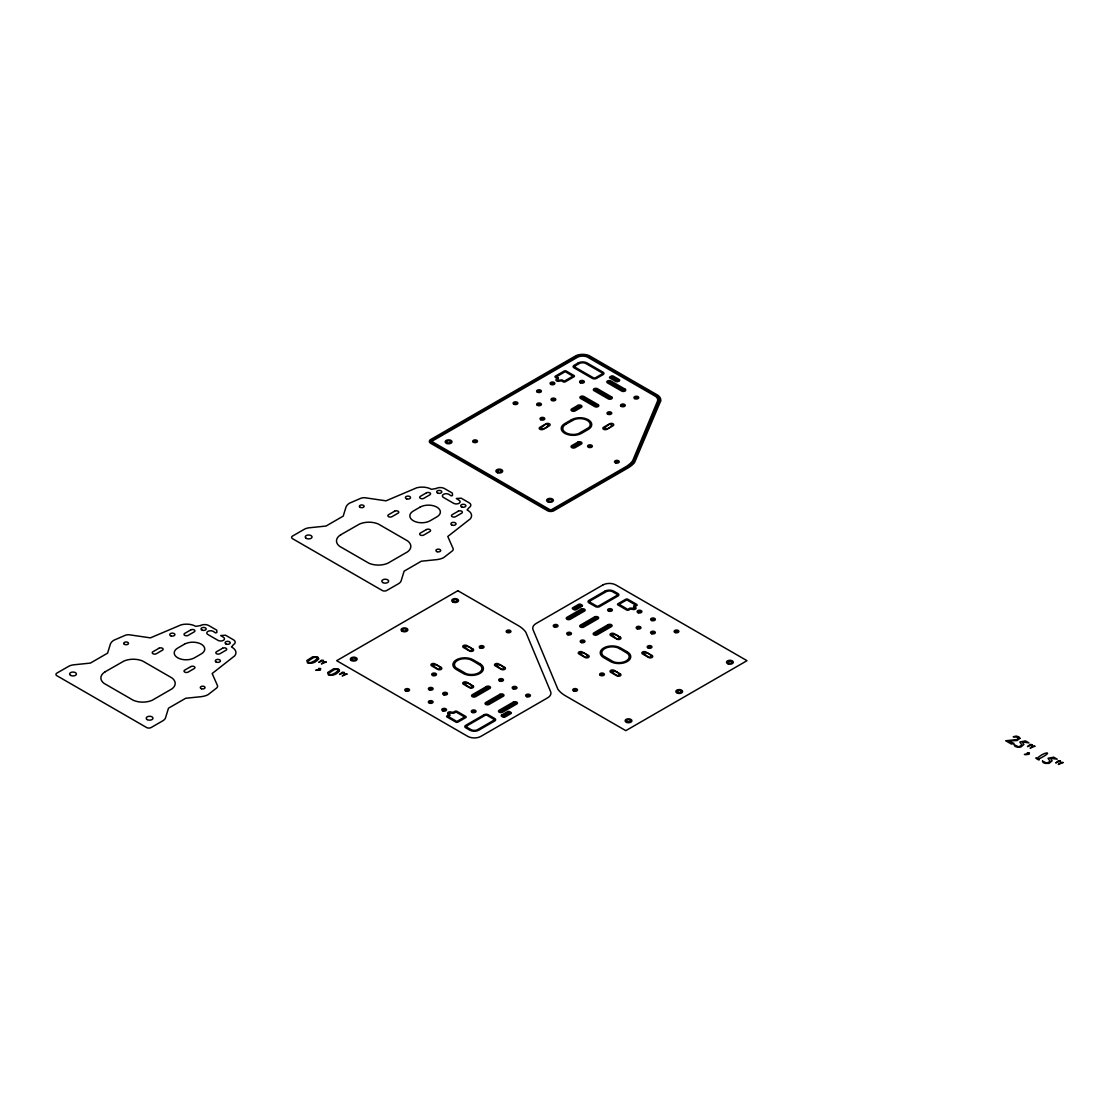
<?xml version="1.0" encoding="UTF-8"?>
<svg xmlns="http://www.w3.org/2000/svg" width="1119" height="1119" viewBox="0 0 1119 1119"><rect width="100%" height="100%" fill="white"/><g stroke="black" fill="none" stroke-linecap="round" stroke-linejoin="round"><path stroke-width="1.5" d="M200.511 625.563L195.797 626.36A13.036 7.525 0 0 0 181.096 624.85L150.394 637.872L129.412 634.795A5.595 3.231 0 0 0 125.09 635.382L113.872 640.222A14.351 8.295 0 0 0 110.291 644.376L107.578 653.16L90.387 663.091L74.455 664.742A10.281 5.931 0 0 0 68.86 666.211L56.887 673.106A3.203 1.846 0 0 0 56.887 675.722L146.617 727.532A3.203 1.846 0 0 0 151.149 727.532L163.108 720.622A10.281 5.931 0 0 0 165.654 717.391L168.493 708.201L185.684 698.27L200.916 696.703A14.351 8.295 0 0 0 208.022 694.689L216.471 688.143A5.595 3.231 0 0 0 217.492 685.639L212.162 673.54L234.738 655.818A13.036 7.525 0 0 0 232.137 647.328L231.465 646.95L233.493 644.614A5.861 3.385 0 0 0 233.493 639.816L225.52 635.214L220.709 635.55L223.38 637.243A3.805 2.196 0 0 1 223.38 640.348A3.805 2.196 0 0 1 217.995 640.348L207.896 634.515A3.805 2.196 0 0 1 207.896 631.41A3.805 2.196 0 0 1 213.281 631.41L215.519 632.892L216.848 632.571L216.778 630.165L208.805 625.563A5.861 3.385 0 0 0 200.511 625.563M436.144 488.527L431.43 489.311A13.036 7.525 0 0 0 416.716 487.8L386.013 500.836L365.046 497.759A5.595 3.231 0 0 0 360.724 498.347L349.394 503.228A14.351 8.295 0 0 0 345.925 507.327L343.197 516.125L326.007 526.056L310.089 527.692A10.281 5.931 0 0 0 304.494 529.161L292.521 536.071A3.203 1.846 0 0 0 292.521 538.673L382.25 590.482A3.203 1.846 0 0 0 386.768 590.482L398.742 583.586A10.281 5.931 0 0 0 401.287 580.341L404.127 571.152L421.317 561.22L436.55 559.654A14.351 8.295 0 0 0 443.642 557.64L452.09 551.107A5.595 3.231 0 0 0 453.125 548.604L447.782 536.491L470.372 518.782A13.036 7.525 0 0 0 467.756 510.292L467.099 509.9L469.127 507.564A5.861 3.385 0 0 0 469.127 502.781L461.154 498.179L456.342 498.501L459 500.193A3.805 2.196 0 0 1 459 503.298A3.805 2.196 0 0 1 453.615 503.298L443.516 497.479A3.805 2.196 0 0 1 443.516 494.36A3.805 2.196 0 0 1 448.901 494.36L451.139 495.857L452.468 495.535L452.398 493.129L444.425 488.527A5.861 3.385 0 0 0 436.144 488.527M1038.726 759.018C1041.509 762.137 1032.25 756.346 1037.341 758.262C1043.817 751.618 1055.832 750.485 1038.726 759.018M556.8 378.124L555.933 379.942A2.378 1.371 0 0 0 558.311 381.327L561.458 380.824L563.123 381.789A1.595 0.923 0 0 0 565.375 381.789L574.243 376.613A1.595 0.923 0 0 0 573.991 375.508L566.172 371.004A1.595 0.923 0 0 0 564.242 371.004L555.332 376.152A1.595 0.923 0 0 0 555.332 377.271L556.8 378.124M558.381 377.802L557.71 380.292L562.018 379.914L564.256 381.173L572.942 376.166L565.221 371.69L556.507 376.711L558.381 377.802M406.351 689.836L408.029 689.961L406.351 689.836M474.274 441.152L475.967 441.278L474.274 441.152M432.493 664.756C442.327 675.107 442.523 663.707 432.493 664.756M429.906 688.661L431.598 688.8L429.906 688.661M433.277 674.281L434.955 674.407L433.277 674.281M429.878 701.865L431.556 701.991L429.962 701.739M444.271 693.542L445.949 693.668L444.271 693.542M443.334 709.628L445.026 709.754L443.334 709.628M514.656 403.078L516.335 403.204L514.74 402.952M449.167 713.083L450.076 715.349L448.201 716.44L456.888 721.461L464.637 716.999L456.062 712.034L453.699 713.251L449.251 712.971M464.287 646.39C474.134 656.755 474.316 645.341 464.287 646.39M464.287 683.108C474.134 693.472 474.316 682.072 464.287 683.108M538.183 391.049L539.876 391.174L538.183 391.049M480.82 646.838L482.499 646.964L480.82 646.838M538.225 404.239L539.904 404.365L538.225 404.239M473.141 695.556L474.652 696.004L488.933 687.402L487.422 687.206L473.141 695.556M472.847 711.222L474.526 711.348L472.847 711.222M541.582 418.618L543.261 418.744L541.666 418.492M540.799 428.143C547.541 431.78 553.066 416.814 540.799 428.143M551.653 383.271L553.332 383.397L551.653 383.271M552.59 399.357L554.269 399.483L552.59 399.357M486.611 703.333L488.122 703.767L502.403 695.165L500.892 694.983L486.611 703.333M496.081 664.756C505.928 675.107 506.124 663.707 496.081 664.756M507.746 631.284L509.425 631.424L507.746 631.284M500.263 679.848L501.941 679.974L500.263 679.848M500.067 711.097L501.578 711.544L515.859 702.942L514.348 702.76L500.067 711.097M572.592 409.778L574.173 410.253L580.383 406.281L578.803 406.085L572.592 409.778M581.153 381.691L582.831 381.817L581.153 381.691M513.747 687.639L515.439 687.765L513.747 687.639M581.46 397.343L595.728 405.945L597.238 405.763L582.971 397.161L581.46 397.343M572.592 446.509L574.173 446.971L580.383 442.998L578.803 442.802L572.592 446.509M594.916 389.58L609.198 398.182L610.708 397.986L596.427 389.384L594.916 389.58M527.217 695.403L528.895 695.528L527.217 695.403M589.126 446.061L590.818 446.201L589.126 446.061M608.386 381.803L622.654 390.405L624.164 390.223L609.897 381.621L608.386 381.803M554.8 625.703L556.493 625.829L554.8 625.703M604.4 428.143C611.128 431.78 616.653 416.814 604.4 428.143M608.568 413.065L610.247 413.191L608.652 412.939M567.823 618.164L569.333 618.611L583.6 610.009L582.09 609.827L567.823 618.164M568.27 633.48L569.949 633.606L568.27 633.48M622.066 405.274L623.745 405.4L622.066 405.274M616.051 461.615L617.73 461.741L616.051 461.615M581.279 625.941L582.789 626.388L597.07 617.786L595.56 617.59L581.279 625.941M635.522 397.497L637.201 397.623L635.606 397.371M581.768 641.271L583.447 641.397L581.768 641.271M579.81 652.853C589.615 663.189 589.881 651.845 579.81 652.853M574.285 689.822L575.963 689.947L574.369 689.696M594.735 633.718L596.245 634.151L610.526 625.549L609.016 625.367L594.818 633.592M609.184 609.897L610.862 610.023L609.184 609.897M601.197 674.281L602.889 674.407L601.281 674.156M611.603 634.487C621.409 644.824 621.688 633.494 611.603 634.487M611.603 671.204C621.409 681.541 621.688 670.211 611.603 671.204M634.529 608.149L629.969 608.121L627.731 609.379L619.129 604.288L626.794 599.896L635.466 604.917L633.606 606.008L634.529 608.149M638.683 611.478L640.362 611.603L638.767 611.352M637.746 627.563L639.425 627.689L637.83 627.437M643.397 652.853C653.244 663.217 653.44 651.804 643.397 652.853M652.139 619.255L653.832 619.38L652.139 619.255M648.754 646.824L650.433 646.95L648.754 646.824M652.111 632.445L653.79 632.571L652.195 632.319M675.666 631.284L677.359 631.41L675.666 631.284M657.622 400.84L632.669 460.72A32.689 18.869 0 0 1 625.479 466.959L551.723 509.537A1.692 0.979 0 0 1 549.667 509.537L432.703 442.005A1.692 0.979 0 0 1 432.703 440.816L577.95 357.003A7.693 4.434 0 0 1 587.321 357.003L655.398 396.28A9.931 5.735 0 0 1 657.622 400.84M660.616 401.106L634.543 462.581A35.836 20.688 0 0 1 627.647 468.176L553.569 510.921A4.714 2.728 0 0 1 547.834 510.921L430.297 443.068A4.714 2.728 0 0 1 430.297 439.753L576.117 355.604A10.714 6.182 0 0 1 589.154 355.604L657.72 395.161A12.952 7.483 0 0 1 660.616 401.106M658.937 401.525L634.109 461A34.311 19.806 0 0 1 626.57 467.574L552.968 510.068A3.203 1.846 0 0 1 548.436 510.068L431.78 442.718A3.203 1.846 0 0 1 431.78 440.103L576.131 356.765A9.204 5.315 0 0 1 589.14 356.765L655.902 395.301A11.442 6.602 0 0 1 658.937 401.525M1014.262 744.792L1014.975 746.331L1017.087 747.086L1020.794 747.072L1023.899 744.541L1022.276 741.967L1028.976 742.904L1025.466 740.876L1019.787 741.981L1021.941 745.03L1018.654 746.849L1014.262 744.792M1042.488 761.102L1043.216 762.626L1045.314 763.382L1049.035 763.368L1052.126 760.836L1050.517 758.262L1057.203 759.2L1053.692 757.171L1048.013 758.276L1050.168 761.34L1046.88 763.144L1042.488 761.102M317.754 657.818L314.803 660.7L310.97 662.532L308.005 662.574L307.851 661.245L313.376 657.692L315.964 657.021L317.754 657.818M338.595 669.847L335.63 672.729L331.797 674.561L328.832 674.603L328.678 673.274L334.203 669.721L336.805 669.05L338.595 669.847M1019.982 738.358L1017.143 740.512L1008.317 741.016L1014.038 743.408L1011.464 744.093L1005.687 740.764L1017.073 739.533L1018.038 738.316L1017.269 737.183L1013.199 736.75L1016.178 736.092L1018.752 736.764L1019.982 738.358M323.433 660.49L318.761 662.406L321.531 660.168L323.433 660.49M344.274 672.519L339.589 674.435L342.372 672.197L344.274 672.519M1032.166 744.722L1027.48 746.639L1030.263 744.401L1032.166 744.722M1060.392 761.018L1055.707 762.948L1058.49 760.696L1060.392 761.018M326.105 662.028L321.405 663.945L324.174 661.679L326.105 662.028M346.932 674.058L342.232 675.974L345.016 673.708L346.932 674.058M1034.823 746.247L1030.123 748.163L1032.907 745.911L1034.823 746.247M1063.05 762.557L1058.35 764.473L1061.134 762.207L1063.05 762.557M318.859 668.491L318.481 668.952C323.461 671.134 308.508 669.987 320.356 670.113L320.649 668.533L318.859 668.491M1027.578 752.723L1027.214 753.185C1032.18 755.367 1017.227 754.22 1029.074 754.346L1029.368 752.765L1027.578 752.723M318.635 658.825C316.257 662.28 311.586 664.308 307.515 662.826L306.844 660.518L312.802 656.755L317.768 656.993L318.635 658.825M339.477 670.854C337.085 674.309 332.413 676.338 328.357 674.855L327.671 672.547L333.644 668.784L338.595 669.022L339.477 670.854M565.85 424.199L564.144 425.486A10.379 5.987 0 0 0 565.794 432.717A10.379 5.987 0 0 0 578.313 433.668L588.846 427.584A10.379 5.987 0 0 0 587.195 420.352A10.379 5.987 0 0 0 574.662 419.401L565.85 424.199M105.284 671.722L104.081 672.519A15.484 8.938 0 0 0 104.081 683.401L133.315 700.284A15.484 8.938 0 0 0 152.17 700.284L171.99 688.842A15.484 8.938 0 0 0 171.99 677.96L142.742 661.077A15.484 8.938 0 0 0 123.887 661.077L105.284 671.722M575.096 365.969L574.942 366.081A1.469 0.853 0 0 0 574.942 367.116L593.532 377.844A1.469 0.853 0 0 0 595.322 377.844L602.134 373.928A1.469 0.853 0 0 0 602.134 372.893L585.573 363.353A4.812 2.784 0 0 0 579.698 363.353L575.096 365.969M340.917 534.686L339.7 535.469A15.484 8.938 0 0 0 339.7 546.366L368.948 563.235A15.484 8.938 0 0 0 387.803 563.235L407.61 551.807A15.484 8.938 0 0 0 407.61 540.911L378.376 524.042A15.484 8.938 0 0 0 359.521 524.042L340.917 534.686M590.021 600.987L589.853 601.099A1.469 0.853 0 0 0 589.853 602.134L596.651 606.05A1.469 0.853 0 0 0 598.441 606.05L617.045 595.322A1.469 0.853 0 0 0 617.045 594.287L612.275 591.559A4.812 2.784 0 0 0 606.414 591.559L590.021 600.987M466.791 725.937L466.623 726.049A1.469 0.853 0 0 0 466.623 727.084L471.393 729.812A4.812 2.784 0 0 0 477.253 729.812L493.815 720.272A1.469 0.853 0 0 0 493.815 719.237L487.017 715.307A1.469 0.853 0 0 0 485.226 715.307L466.791 725.937M618.15 380.18L616.821 380.824L611.044 377.467L612.261 376.767L618.15 380.166M619.339 380.726L618.066 381.481A1.595 0.923 0 0 1 615.828 381.481L609.855 378.026A1.595 0.923 0 0 1 609.855 376.907L611.282 376.082A1.595 0.923 0 0 1 613.212 376.082L619.339 379.621A1.595 0.923 0 0 1 619.339 380.726M580.943 605.673L575.054 609.072L573.837 608.386L579.726 604.973L580.943 605.659M582.132 606.232L576.159 609.687A1.595 0.923 0 0 1 573.921 609.687L572.648 608.932A1.595 0.923 0 0 1 572.648 607.827L578.775 604.288A1.595 0.923 0 0 1 580.705 604.288L582.132 605.113A1.595 0.923 0 0 1 582.132 606.232M502.193 714.761L501.55 715.139A1.595 0.923 0 0 0 501.55 716.258L502.977 717.083A1.595 0.923 0 0 0 504.907 717.083L511.033 713.544A1.595 0.923 0 0 0 511.033 712.425L509.76 711.684A1.595 0.923 0 0 0 507.508 711.684L502.193 714.761M503.27 715.377L503.942 716.398L509.844 712.999L508.627 712.285L503.27 715.377M636.655 605.477L635.186 606.33L636.054 608.149A2.378 1.371 0 0 1 633.676 609.533L630.529 609.03L628.864 609.995A1.595 0.923 0 0 1 626.612 609.995L617.744 604.819A1.595 0.923 0 0 1 617.996 603.714L625.801 599.211A1.595 0.923 0 0 1 627.745 599.211L636.655 604.358A1.595 0.923 0 0 1 636.655 605.477M448.481 715.041L447.013 715.88A1.595 0.923 0 0 0 447.013 716.999L455.937 722.147A1.595 0.923 0 0 0 457.867 722.147L465.686 717.657A1.595 0.923 0 0 0 465.938 716.538L457.056 711.376A1.595 0.923 0 0 0 454.818 711.376L453.153 712.341L449.992 711.838A2.378 1.371 0 0 0 447.614 713.209L448.481 715.041M578.159 362.976L573.991 365.381A2.979 1.72 0 0 0 573.991 367.815L592.329 378.39A2.979 1.72 0 0 0 596.539 378.39L603.071 374.627A2.979 1.72 0 0 0 603.071 372.193L587.111 362.976A6.322 3.651 0 0 0 578.159 362.976M394.629 511.201L388.573 514.698A2.42 1.399 0 0 0 388.573 516.67A2.42 1.399 0 0 0 391.986 516.67L398.056 513.173A2.42 1.399 0 0 0 398.056 511.201A2.42 1.399 0 0 0 394.629 511.201M426.437 492.85L420.366 496.346A2.42 1.399 0 0 0 420.366 498.319A2.42 1.399 0 0 0 423.793 498.319L429.85 494.822A2.42 1.399 0 0 0 429.85 492.85A2.42 1.399 0 0 0 426.437 492.85M546.016 423.793L539.945 427.29A2.42 1.399 0 0 0 539.945 429.262A2.42 1.399 0 0 0 543.372 429.262L549.429 425.766A2.42 1.399 0 0 0 549.429 423.793A2.42 1.399 0 0 0 546.016 423.793M577.81 405.428L571.753 408.925A2.42 1.399 0 0 0 571.753 410.911A2.42 1.399 0 0 0 575.166 410.911L581.223 407.4A2.42 1.399 0 0 0 581.223 405.428A2.42 1.399 0 0 0 577.81 405.428M159.01 648.251L152.939 651.748A2.42 1.399 0 0 0 152.939 653.72A2.42 1.399 0 0 0 156.366 653.72L162.423 650.223A2.42 1.399 0 0 0 162.423 648.251A2.42 1.399 0 0 0 159.01 648.251M190.803 629.885L184.747 633.382A2.42 1.399 0 0 0 184.747 635.354A2.42 1.399 0 0 0 188.16 635.354L194.216 631.857A2.42 1.399 0 0 0 194.216 629.885A2.42 1.399 0 0 0 190.803 629.885M420.059 507.145L413.331 511.033A11.903 6.868 0 0 0 413.331 520.755A11.903 6.868 0 0 0 430.158 520.755L436.886 516.866A11.903 6.868 0 0 0 436.886 507.145A11.903 6.868 0 0 0 420.059 507.145M571.445 419.737L564.717 423.625A11.903 6.868 0 0 0 564.717 433.333A11.903 6.868 0 0 0 581.544 433.333L588.272 429.444A11.903 6.868 0 0 0 588.272 419.737A11.903 6.868 0 0 0 571.445 419.737M184.439 644.194L177.711 648.069A11.903 6.868 0 0 0 177.711 657.79A11.903 6.868 0 0 0 194.538 657.79L201.266 653.902A11.903 6.868 0 0 0 201.266 644.194A11.903 6.868 0 0 0 184.439 644.194M577.81 442.145L571.753 445.642A2.42 1.399 0 0 0 571.753 447.628A2.42 1.399 0 0 0 575.166 447.628L581.223 444.131A2.42 1.399 0 0 0 581.223 442.145A2.42 1.399 0 0 0 577.81 442.145M609.603 423.793L603.547 427.29A2.42 1.399 0 0 0 603.547 429.262A2.42 1.399 0 0 0 606.974 429.262L613.03 425.766A2.42 1.399 0 0 0 613.03 423.793A2.42 1.399 0 0 0 609.603 423.793M426.437 529.567L420.366 533.064A2.42 1.399 0 0 0 420.366 535.036A2.42 1.399 0 0 0 423.793 535.036L429.85 531.539A2.42 1.399 0 0 0 429.85 529.567A2.42 1.399 0 0 0 426.437 529.567M458.231 511.201L452.174 514.698A2.42 1.399 0 0 0 452.174 516.67A2.42 1.399 0 0 0 455.587 516.67L461.643 513.173A2.42 1.399 0 0 0 461.643 511.201A2.42 1.399 0 0 0 458.231 511.201M190.803 666.602L184.747 670.099A2.42 1.399 0 0 0 184.747 672.085A2.42 1.399 0 0 0 188.16 672.085L194.216 668.575A2.42 1.399 0 0 0 194.216 666.602A2.42 1.399 0 0 0 190.803 666.602M222.597 648.251L216.54 651.748A2.42 1.399 0 0 0 216.54 653.72A2.42 1.399 0 0 0 219.967 653.72L226.024 650.223A2.42 1.399 0 0 0 226.024 648.251A2.42 1.399 0 0 0 222.597 648.251M457.867 590.72L336.679 660.686L467.826 736.4A9.204 5.315 0 0 0 480.834 736.4L547.597 697.85A11.442 6.602 0 0 0 550.618 691.64L525.79 632.151A34.311 19.806 0 0 0 518.251 625.591L457.867 590.72M602.847 584.971L536.085 623.507A11.442 6.602 0 0 0 533.05 629.731L557.877 689.206A34.311 19.806 0 0 0 565.417 695.78L625.815 730.651L747.002 660.686L615.856 584.971A9.204 5.315 0 0 0 602.847 584.971M604.875 591.182L588.916 600.399A2.979 1.72 0 0 0 588.916 602.833L595.448 606.596A2.979 1.72 0 0 0 599.658 606.596L617.996 596.021A2.979 1.72 0 0 0 617.996 593.588L613.827 591.182A6.322 3.651 0 0 0 604.875 591.182M581.097 609.17L566.955 617.324A2.378 1.371 0 0 0 566.955 619.269A2.378 1.371 0 0 0 570.326 619.269L584.454 611.114A2.378 1.371 0 0 0 584.454 609.17A2.378 1.371 0 0 0 581.097 609.17M594.553 616.933L580.425 625.101A2.378 1.371 0 0 0 580.425 627.046A2.378 1.371 0 0 0 583.782 627.046L597.924 618.877A2.378 1.371 0 0 0 597.924 616.933A2.378 1.371 0 0 0 594.553 616.933M486.429 686.548L472.288 694.717A2.378 1.371 0 0 0 472.288 696.661A2.378 1.371 0 0 0 475.659 696.661L489.786 688.493A2.378 1.371 0 0 0 489.786 686.548A2.378 1.371 0 0 0 486.429 686.548M608.023 624.71L593.881 632.864A2.378 1.371 0 0 0 593.881 634.809A2.378 1.371 0 0 0 597.252 634.809L611.38 626.654A2.378 1.371 0 0 0 611.38 624.71A2.378 1.371 0 0 0 608.023 624.71M499.885 694.326L485.758 702.48A2.378 1.371 0 0 0 485.758 704.424A2.378 1.371 0 0 0 489.115 704.424L503.256 696.27A2.378 1.371 0 0 0 503.256 694.326A2.378 1.371 0 0 0 499.885 694.326M484.009 714.761L465.686 725.35A2.979 1.72 0 0 0 465.686 727.784L469.854 730.189A6.322 3.651 0 0 0 478.806 730.189L494.766 720.972A2.979 1.72 0 0 0 494.766 718.538L488.234 714.761A2.979 1.72 0 0 0 484.009 714.761M513.355 702.103L499.214 710.257A2.378 1.371 0 0 0 499.214 712.202A2.378 1.371 0 0 0 502.585 712.202L516.712 704.047A2.378 1.371 0 0 0 516.712 702.103A2.378 1.371 0 0 0 513.355 702.103M619.548 648.6L617.31 647.607A10.379 5.987 0 0 0 604.792 648.558A10.379 5.987 0 0 0 603.141 655.79L613.674 661.875A10.379 5.987 0 0 0 626.192 660.923A10.379 5.987 0 0 0 627.843 653.692L619.548 648.6M472.232 660.476L470.008 659.497A10.379 5.987 0 0 0 457.475 660.448A10.379 5.987 0 0 0 455.825 667.679L466.357 673.75A10.379 5.987 0 0 0 478.876 672.799A10.379 5.987 0 0 0 480.527 665.567L472.232 660.476M625.031 389.118L610.89 380.964A2.378 1.371 0 0 0 607.519 380.964A2.378 1.371 0 0 0 607.519 382.908L621.66 391.063A2.378 1.371 0 0 0 625.031 391.063A2.378 1.371 0 0 0 625.031 389.118M611.561 396.895L597.434 388.727A2.378 1.371 0 0 0 594.063 388.727A2.378 1.371 0 0 0 594.063 390.671L608.204 398.84A2.378 1.371 0 0 0 611.561 398.84A2.378 1.371 0 0 0 611.561 396.895M598.106 404.658L583.964 396.504A2.378 1.371 0 0 0 580.607 396.504A2.378 1.371 0 0 0 580.607 398.448L594.735 406.603A2.378 1.371 0 0 0 598.106 406.603A2.378 1.371 0 0 0 598.106 404.658M620.234 637.131L614.177 633.634A2.42 1.399 0 0 0 610.75 633.634A2.42 1.399 0 0 0 610.75 635.606L616.821 639.117A2.42 1.399 0 0 0 620.234 639.117A2.42 1.399 0 0 0 620.234 637.131M652.027 655.496L645.971 651.999A2.42 1.399 0 0 0 642.558 651.999A2.42 1.399 0 0 0 642.558 653.972L648.614 657.468A2.42 1.399 0 0 0 652.027 657.468A2.42 1.399 0 0 0 652.027 655.496M627.269 651.831L620.541 647.943A11.903 6.868 0 0 0 603.714 647.943A11.903 6.868 0 0 0 603.714 657.65L610.442 661.539A11.903 6.868 0 0 0 627.269 661.539A11.903 6.868 0 0 0 627.269 651.831M588.44 655.496L582.37 651.999A2.42 1.399 0 0 0 578.957 651.999A2.42 1.399 0 0 0 578.957 653.972L585.013 657.468A2.42 1.399 0 0 0 588.44 657.468A2.42 1.399 0 0 0 588.44 655.496M620.234 673.862L614.177 670.351A2.42 1.399 0 0 0 610.75 670.351A2.42 1.399 0 0 0 610.75 672.337L616.821 675.834A2.42 1.399 0 0 0 620.234 675.834A2.42 1.399 0 0 0 620.234 673.862M472.917 649.034L466.861 645.537A2.42 1.399 0 0 0 463.434 645.537A2.42 1.399 0 0 0 463.434 647.509L469.504 651.006A2.42 1.399 0 0 0 472.917 651.006A2.42 1.399 0 0 0 472.917 649.034M504.711 667.4L498.654 663.889A2.42 1.399 0 0 0 495.241 663.889A2.42 1.399 0 0 0 495.241 665.875L501.298 669.372A2.42 1.399 0 0 0 504.711 669.372A2.42 1.399 0 0 0 504.711 667.4M479.953 663.707L473.225 659.818A11.903 6.868 0 0 0 456.398 659.818A11.903 6.868 0 0 0 456.398 669.54L463.126 673.428A11.903 6.868 0 0 0 479.953 673.428A11.903 6.868 0 0 0 479.953 663.707M441.124 667.4L435.067 663.889A2.42 1.399 0 0 0 431.64 663.889A2.42 1.399 0 0 0 431.64 665.875L437.697 669.372A2.42 1.399 0 0 0 441.124 669.372A2.42 1.399 0 0 0 441.124 667.4M472.917 685.751L466.861 682.254A2.42 1.399 0 0 0 463.434 682.254A2.42 1.399 0 0 0 463.434 684.227L469.504 687.723A2.42 1.399 0 0 0 472.917 687.723A2.42 1.399 0 0 0 472.917 685.751M382.824 582.565A3.399 1.958 0 0 0 388.517 581.684A3.399 1.958 0 0 0 384.349 579.278A3.399 1.958 0 0 0 382.824 582.565M406.659 498.864A2.588 1.497 0 0 0 410.547 497.577A2.588 1.497 0 0 0 406.659 496.29A2.588 1.497 0 0 0 406.659 498.864M437.123 551.709A2.378 1.371 0 0 0 440.69 550.52A2.378 1.371 0 0 0 437.123 549.331A2.378 1.371 0 0 0 437.123 551.709M306.242 538.351A3.399 1.958 0 0 0 311.921 537.47A3.399 1.958 0 0 0 307.767 535.064A3.399 1.958 0 0 0 306.242 538.351M360.052 507.285A2.378 1.371 0 0 0 364.039 506.669A2.378 1.371 0 0 0 361.115 504.991A2.378 1.371 0 0 0 360.052 507.285M451.642 524.909A2.588 1.497 0 0 0 455.965 524.238A2.588 1.497 0 0 0 452.803 522.405A2.588 1.497 0 0 0 451.642 524.909M437.949 493.185A2.588 1.497 0 0 0 441.823 491.898A2.588 1.497 0 0 0 437.949 490.598A2.588 1.497 0 0 0 437.949 493.185M461.993 507.075A2.588 1.497 0 0 0 465.868 505.774A2.588 1.497 0 0 0 461.993 504.487A2.588 1.497 0 0 0 461.993 507.075M651.748 633.76A2.378 1.371 0 0 0 655.314 632.571A2.378 1.371 0 0 0 651.748 631.382A2.378 1.371 0 0 0 651.748 633.76M627.591 721.727A1.874 1.077 0 0 0 630.389 720.79A1.874 1.077 0 0 0 627.591 719.853A1.874 1.077 0 0 0 627.591 721.727M678.282 692.451A1.874 1.077 0 0 0 681.093 691.514A1.874 1.077 0 0 0 678.282 690.577A1.874 1.077 0 0 0 678.282 692.451M573.921 691.136A2.378 1.371 0 0 0 577.488 689.947A2.378 1.371 0 0 0 573.921 688.758A2.378 1.371 0 0 0 573.921 691.136M728.217 663.945A3.399 1.958 0 0 0 733.309 662.252A3.399 1.958 0 0 0 728.217 660.546A3.399 1.958 0 0 0 728.217 663.945M728.987 663.189A1.874 1.077 0 0 0 731.784 662.252A1.874 1.077 0 0 0 728.987 661.315A1.874 1.077 0 0 0 728.987 663.189M567.906 634.795A2.378 1.371 0 0 0 571.473 633.606A2.378 1.371 0 0 0 567.906 632.417A2.378 1.371 0 0 0 567.906 634.795M581.404 642.586A2.378 1.371 0 0 0 584.971 641.397A2.378 1.371 0 0 0 581.404 640.208A2.378 1.371 0 0 0 581.404 642.586M648.391 648.139A2.378 1.371 0 0 0 651.957 646.95A2.378 1.371 0 0 0 648.391 645.761A2.378 1.371 0 0 0 648.391 648.139M626.822 722.482A3.399 1.958 0 0 0 631.913 720.79A3.399 1.958 0 0 0 626.822 719.083A3.399 1.958 0 0 0 626.822 722.482M677.527 693.221A3.399 1.958 0 0 0 682.618 691.514A3.399 1.958 0 0 0 677.527 689.822A3.399 1.958 0 0 0 677.527 693.221M608.82 611.212A2.378 1.371 0 0 0 612.387 610.023A2.378 1.371 0 0 0 608.82 608.834A2.378 1.371 0 0 0 608.82 611.212M637.382 628.878A2.378 1.371 0 0 0 640.949 627.689A2.378 1.371 0 0 0 637.382 626.5A2.378 1.371 0 0 0 637.382 628.878M651.776 620.569A2.378 1.371 0 0 0 655.356 619.38A2.378 1.371 0 0 0 651.776 618.192A2.378 1.371 0 0 0 651.776 620.569M554.437 627.018A2.378 1.371 0 0 0 558.017 625.829A2.378 1.371 0 0 0 554.437 624.64A2.378 1.371 0 0 0 554.437 627.018M638.32 612.792A2.378 1.371 0 0 0 641.886 611.603A2.378 1.371 0 0 0 638.32 610.414A2.378 1.371 0 0 0 638.32 612.792M600.343 675.372A2.378 1.371 0 0 0 604.33 674.757A2.378 1.371 0 0 0 601.407 673.078A2.378 1.371 0 0 0 600.343 675.372M675.317 632.599A2.378 1.371 0 0 0 678.883 631.41A2.378 1.371 0 0 0 675.317 630.221A2.378 1.371 0 0 0 675.317 632.599M403.134 630.612A1.874 1.077 0 0 0 406.267 630.123A1.874 1.077 0 0 0 403.973 628.808A1.874 1.077 0 0 0 403.134 630.612M513.383 688.954A2.378 1.371 0 0 0 516.964 687.765A2.378 1.371 0 0 0 513.383 686.576A2.378 1.371 0 0 0 513.383 688.954M506.893 632.389A2.378 1.371 0 0 0 510.865 631.773A2.378 1.371 0 0 0 507.956 630.095A2.378 1.371 0 0 0 506.893 632.389M432.913 675.61A2.378 1.371 0 0 0 436.48 674.407A2.378 1.371 0 0 0 432.913 673.218A2.378 1.371 0 0 0 432.913 675.61M499.899 681.163A2.378 1.371 0 0 0 503.466 679.974A2.378 1.371 0 0 0 499.899 678.785A2.378 1.371 0 0 0 499.899 681.163M452.747 601.966A3.399 1.958 0 0 0 458.426 601.085A3.399 1.958 0 0 0 454.272 598.679A3.399 1.958 0 0 0 452.747 601.966M402.057 631.228A3.399 1.958 0 0 0 407.736 630.361A3.399 1.958 0 0 0 403.581 627.955A3.399 1.958 0 0 0 402.057 631.228M351.352 660.504A3.399 1.958 0 0 0 357.045 659.623A3.399 1.958 0 0 0 352.877 657.217A3.399 1.958 0 0 0 351.352 660.504M472.484 712.537A2.378 1.371 0 0 0 476.051 711.348A2.378 1.371 0 0 0 472.484 710.159A2.378 1.371 0 0 0 472.484 712.537M443.907 694.871A2.378 1.371 0 0 0 447.474 693.668A2.378 1.371 0 0 0 443.907 692.479A2.378 1.371 0 0 0 443.907 694.871M429.514 703.18A2.378 1.371 0 0 0 433.081 701.991A2.378 1.371 0 0 0 429.514 700.802A2.378 1.371 0 0 0 429.514 703.18M526.853 696.731A2.378 1.371 0 0 0 530.42 695.528A2.378 1.371 0 0 0 526.853 694.339A2.378 1.371 0 0 0 526.853 696.731M442.97 710.943A2.378 1.371 0 0 0 446.551 709.754A2.378 1.371 0 0 0 442.97 708.565A2.378 1.371 0 0 0 442.97 710.943M429.542 689.989A2.378 1.371 0 0 0 433.123 688.8A2.378 1.371 0 0 0 429.542 687.612A2.378 1.371 0 0 0 429.542 689.989M479.967 647.929A2.378 1.371 0 0 0 483.94 647.314A2.378 1.371 0 0 0 481.03 645.635A2.378 1.371 0 0 0 479.967 647.929M405.987 691.15A2.378 1.371 0 0 0 409.554 689.961A2.378 1.371 0 0 0 405.987 688.772A2.378 1.371 0 0 0 405.987 691.15M352.821 660.056A1.874 1.077 0 0 0 355.632 659.119A1.874 1.077 0 0 0 352.821 658.182A1.874 1.077 0 0 0 352.821 660.056M453.824 601.337A1.874 1.077 0 0 0 456.958 600.861A1.874 1.077 0 0 0 454.664 599.532A1.874 1.077 0 0 0 453.824 601.337M201.49 688.758A2.378 1.371 0 0 0 205.057 687.57A2.378 1.371 0 0 0 201.49 686.381A2.378 1.371 0 0 0 201.49 688.758M70.609 675.386A3.399 1.958 0 0 0 76.302 674.505A3.399 1.958 0 0 0 72.134 672.113A3.399 1.958 0 0 0 70.609 675.386M124.419 644.32A2.378 1.371 0 0 0 128.405 643.705A2.378 1.371 0 0 0 125.496 642.026A2.378 1.371 0 0 0 124.419 644.32M171.039 635.914A2.588 1.497 0 0 0 174.914 634.613A2.588 1.497 0 0 0 171.039 633.326A2.588 1.497 0 0 0 171.039 635.914M216.009 661.944A2.588 1.497 0 0 0 220.331 661.287A2.588 1.497 0 0 0 217.17 659.455A2.588 1.497 0 0 0 216.009 661.944M202.315 630.235A2.588 1.497 0 0 0 206.19 628.934A2.588 1.497 0 0 0 202.315 627.647A2.588 1.497 0 0 0 202.315 630.235M225.828 643.873A2.588 1.497 0 0 0 230.15 643.201A2.588 1.497 0 0 0 226.989 641.383A2.588 1.497 0 0 0 225.828 643.873M147.204 719.601A3.399 1.958 0 0 0 152.883 718.72A3.399 1.958 0 0 0 148.729 716.328A3.399 1.958 0 0 0 147.204 719.601M473.421 442.257A2.378 1.371 0 0 0 477.407 441.641A2.378 1.371 0 0 0 474.484 439.949A2.378 1.371 0 0 0 473.421 442.257M551.723 400.462A2.378 1.371 0 0 0 555.709 399.833A2.378 1.371 0 0 0 552.8 398.154A2.378 1.371 0 0 0 551.723 400.462M607.715 414.156A2.378 1.371 0 0 0 611.687 413.54A2.378 1.371 0 0 0 608.778 411.862A2.378 1.371 0 0 0 607.715 414.156M580.299 382.782A2.378 1.371 0 0 0 584.272 382.166A2.378 1.371 0 0 0 581.362 380.488A2.378 1.371 0 0 0 580.299 382.782M537.33 392.14A2.378 1.371 0 0 0 541.316 391.524A2.378 1.371 0 0 0 538.393 389.846A2.378 1.371 0 0 0 537.33 392.14M550.786 384.377A2.378 1.371 0 0 0 554.772 383.761A2.378 1.371 0 0 0 551.863 382.069A2.378 1.371 0 0 0 550.786 384.377M537.372 405.33A2.378 1.371 0 0 0 541.344 404.714A2.378 1.371 0 0 0 538.435 403.036A2.378 1.371 0 0 0 537.372 405.33M634.669 398.602A2.378 1.371 0 0 0 638.655 397.986A2.378 1.371 0 0 0 635.732 396.294A2.378 1.371 0 0 0 634.669 398.602M621.213 406.365A2.378 1.371 0 0 0 625.185 405.749A2.378 1.371 0 0 0 622.276 404.071A2.378 1.371 0 0 0 621.213 406.365M497.605 472.777A3.399 1.958 0 0 0 502.697 471.085A3.399 1.958 0 0 0 497.605 469.379A3.399 1.958 0 0 0 497.605 472.777M498.361 472.022A1.874 1.077 0 0 0 501.172 471.085A1.874 1.077 0 0 0 498.361 470.148A1.874 1.077 0 0 0 498.361 472.022M540.729 419.723A2.378 1.371 0 0 0 544.701 419.093A2.378 1.371 0 0 0 541.792 417.415A2.378 1.371 0 0 0 540.729 419.723M513.803 404.169A2.378 1.371 0 0 0 517.789 403.553A2.378 1.371 0 0 0 514.866 401.875A2.378 1.371 0 0 0 513.803 404.169M588.762 447.39A2.378 1.371 0 0 0 592.343 446.201A2.378 1.371 0 0 0 588.762 445.012A2.378 1.371 0 0 0 588.762 447.39M548.296 502.053A3.399 1.958 0 0 0 553.401 500.347A3.399 1.958 0 0 0 548.296 498.654A3.399 1.958 0 0 0 548.296 502.053M615.688 462.93A2.378 1.371 0 0 0 619.255 461.741A2.378 1.371 0 0 0 615.688 460.552A2.378 1.371 0 0 0 615.688 462.93M446.901 443.516A3.399 1.958 0 0 0 452.006 441.809A3.399 1.958 0 0 0 446.901 440.117A3.399 1.958 0 0 0 446.901 443.516M549.065 501.284A1.874 1.077 0 0 0 551.877 500.347A1.874 1.077 0 0 0 549.065 499.41A1.874 1.077 0 0 0 549.065 501.284M447.278 442.578A1.874 1.077 0 0 0 450.411 442.089A1.874 1.077 0 0 0 448.118 440.774A1.874 1.077 0 0 0 447.278 442.578"/></g></svg>
